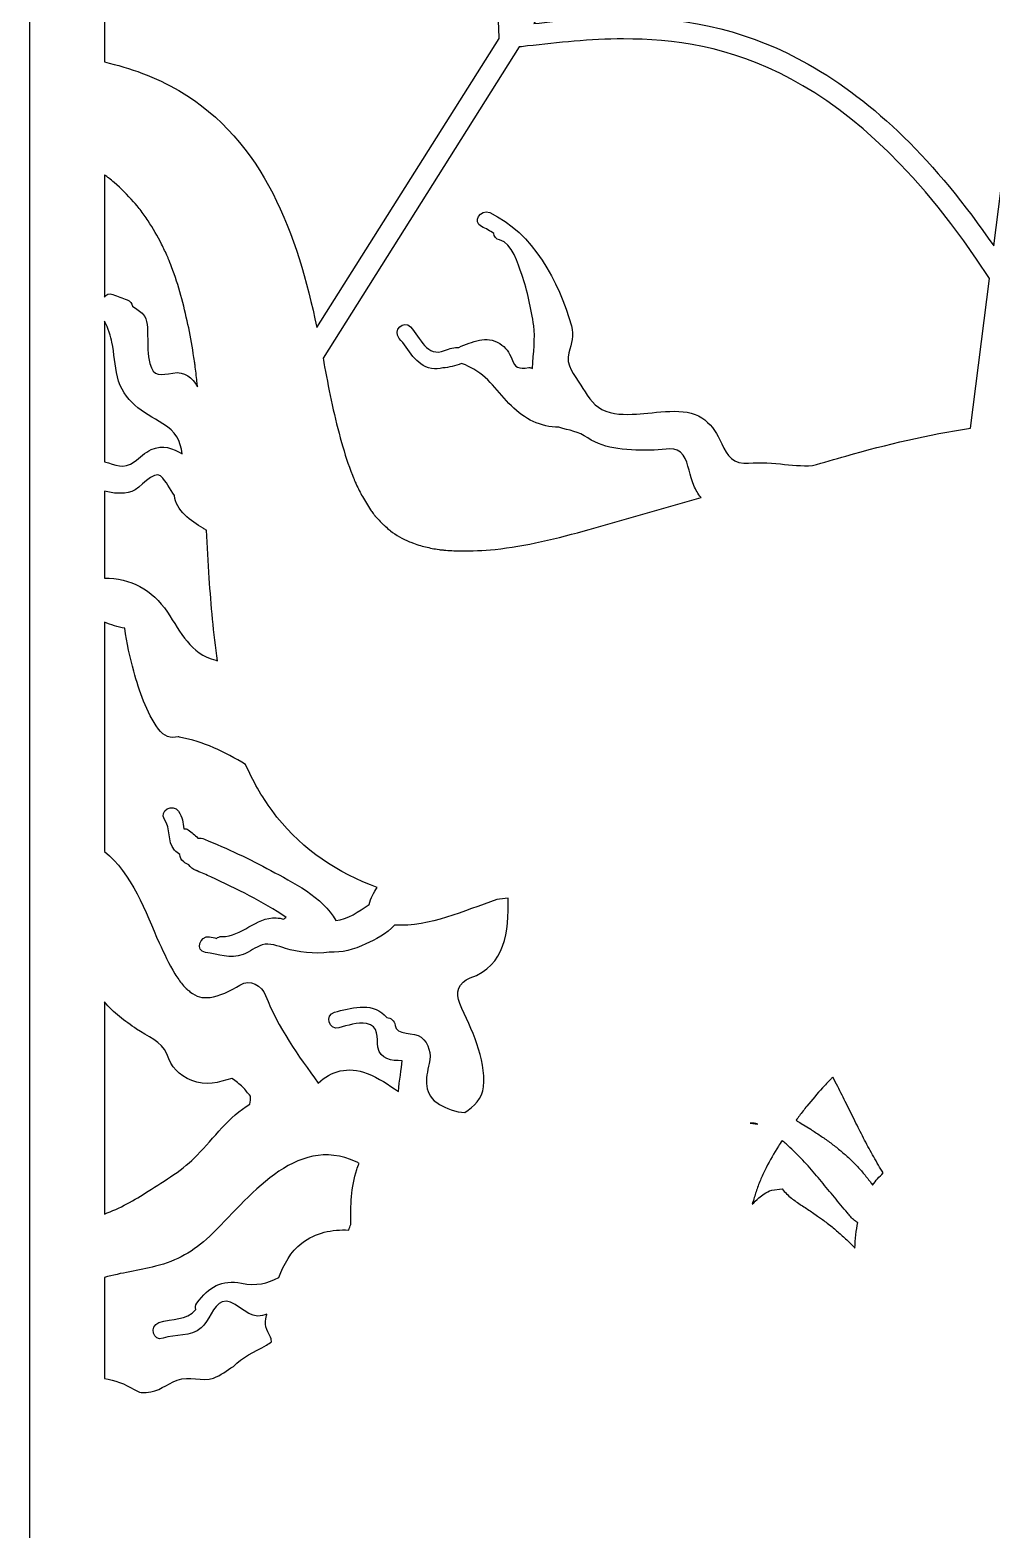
# Model space of a CAD drawing. Header units: centimetres. Extents: x -11 to 11, y -68 to 67.
# Drawn here: x -11.25 to -1.8, y -20.89 to -6.15 of the extents above; entities that cross this region are included whole.
import ezdxf

# ---------------------------------------------------------------- set-up
doc = ezdxf.new("R2010")
doc.units = ezdxf.units.CM
doc.header["$MEASUREMENT"] = 0
doc.layers.add('Layer 1', color=7, linetype='Continuous')

msp = doc.modelspace()

# ---------------------------------------------------------------- linework, layer by layer
at = {"layer": 'Layer 1', "color": 250}
for points, knots in [([(11.23119, 67.4996), (11.23119, 67.4996), (11.23119, 67.49999), (11.23119, 67.49999), (11.23119, 67.49999), (11.23119, 67.49999), (-11.25, 67.49999), (-11.25, 67.49999), (-11.25, 67.49999), (-11.25, 67.49999), (-11.25, 22.82991), (-11.25, 22.82991), (-11.25, 22.82991), (-11.25, 22.82991), (-11.25, 22.65116), (-11.25, 22.65116), (-11.25, 22.65116), (-11.25, 22.65116), (-11.25, 22.52506), (-11.25, 22.52506), (-11.25, 22.52506), (-11.25, 22.52506), (-11.25, 22.52284), (-11.25, 22.52284), (-11.25, 22.52284), (-11.25, 22.52284), (-11.25, 22.23765), (-11.25, 22.23765), (-11.25, 22.23765), (-11.25, 22.23765), (-11.25, 22.12359), (-11.25, 22.12359), (-11.25, 22.12359), (-11.25, 22.12359), (-11.25, -22.12435), (-11.25, -22.12435), (-11.25, -22.12435), (-11.25, -22.12435), (-11.25, -22.6495), (-11.25, -22.6495), (-11.25, -22.6495), (-11.25, -22.6495), (-11.25, -66.75004), (-11.25, -66.75004), (-11.25, -66.75004), (-11.25, -66.75004), (-11.25, -67.47622), (-11.25, -67.47622), (-11.25, -67.47622), (-11.25, -67.47622), (-11.25, -67.50001), (-11.25, -67.50001), (-11.25, -67.50001), (-11.25, -67.50001), (-5.83652, -67.5), (-5.83652, -67.5), (-5.83652, -67.5), (-5.83652, -67.5), (2.7491, -67.5), (2.7491, -67.5), (2.7491, -67.5), (2.7491, -67.5), (10.49996, -67.5), (10.49996, -67.5), (10.49996, -67.5), (10.49996, -67.5), (11.24998, -67.5), (11.24998, -67.5), (11.24998, -67.5), (11.24998, -67.5), (11.24998, -66.74999), (11.24998, -66.74999), (11.24998, -66.74999), (11.24998, -66.74999), (11.24998, -63.63576), (11.24998, -63.63576), (11.24998, -63.63576), (11.24998, -63.63576), (11.24998, -58.95271), (11.24998, -58.95271), (11.24998, -58.95271), (11.24998, -58.95271), (11.24998, -53.97423), (11.24998, -53.97423), (11.24998, -53.97423), (11.24998, -53.97423), (11.24998, -41.44171), (11.24998, -41.44171), (11.24998, -41.44171), (11.24998, -41.44171), (11.24998, -33.33805), (11.24998, -33.33805), (11.24998, -33.33805), (11.24998, -33.33805), (11.24998, -30.2047), (11.24998, -30.2047), (11.24998, -30.2047), (11.24998, -30.2047), (11.24998, -22.12427), (11.24998, -22.12427), (11.24998, -22.12427), (11.24998, -22.12427), (11.2499, -22.12428), (11.2499, -22.12428), (11.2499, -22.12428), (11.2499, -22.12428), (11.2499, -19.54332), (11.2499, -19.54332), (11.2499, -19.54332), (11.2499, -19.54332), (11.2499, -15.65183), (11.2499, -15.65183), (11.2499, -15.65183), (11.2499, -15.65183), (11.2499, -6.73389), (11.2499, -6.73389), (11.2499, -6.73389), (11.2499, -6.73389), (11.2499, -6.44555), (11.2499, -6.44555), (11.2499, -6.44555), (11.2499, -6.44555), (11.2499, 0.06511), (11.2499, 0.06511), (11.2499, 0.06511), (11.2499, 0.06511), (11.2499, 7.2826), (11.2499, 7.2826), (11.2499, 7.2826), (11.2499, 7.2826), (11.2499, 10.16764), (11.2499, 10.16764), (11.2499, 10.16764), (11.2499, 10.16764), (11.2499, 15.55805), (11.2499, 15.55805), (11.2499, 15.55805), (11.2499, 15.55805), (11.2499, 22.12395), (11.2499, 22.12395), (11.2499, 22.12395), (11.2499, 22.12395), (11.24998, 22.12395), (11.24998, 22.12395), (11.24998, 22.12395), (11.24998, 22.12395), (11.24998, 44.14271), (11.24998, 44.14271), (11.24998, 44.14271), (11.24998, 44.14271), (11.24998, 45.16697), (11.24998, 45.16697), (11.24998, 45.16697), (11.24998, 45.16697), (11.24998, 49.99241), (11.24998, 49.99241), (11.24998, 49.99241), (11.24998, 49.99241), (11.24998, 50.19312), (11.24998, 50.19312), (11.24998, 50.19312), (11.24998, 50.19312), (11.24998, 51.96308), (11.24998, 51.96308), (11.24998, 51.96308), (11.24998, 51.96308), (11.24998, 52.07288), (11.24998, 52.07288), (11.24998, 52.07288), (11.24998, 52.07288), (11.24998, 52.74908), (11.24998, 52.74908), (11.24998, 52.74908), (11.24998, 52.74908), (11.24998, 52.93143), (11.24998, 52.93143), (11.24998, 52.93143), (11.24998, 52.93143), (11.24998, 67.4996), (11.24998, 67.4996), (11.24998, 67.4996), (11.24998, 67.4996), (11.23119, 67.4996), (11.23119, 67.4996)], [0, 0, 0, 0, 0.0212766, 0.0212766, 0.0212766, 0.0212766, 0.04255319, 0.04255319, 0.04255319, 0.04255319, 0.06382979, 0.06382979, 0.06382979, 0.06382979, 0.08510638, 0.08510638, 0.08510638, 0.08510638, 0.10638298, 0.10638298, 0.10638298, 0.10638298, 0.12765957, 0.12765957, 0.12765957, 0.12765957, 0.14893617, 0.14893617, 0.14893617, 0.14893617, 0.17021277, 0.17021277, 0.17021277, 0.17021277, 0.19148936, 0.19148936, 0.19148936, 0.19148936, 0.21276596, 0.21276596, 0.21276596, 0.21276596, 0.23404255, 0.23404255, 0.23404255, 0.23404255, 0.25531915, 0.25531915, 0.25531915, 0.25531915, 0.27659574, 0.27659574, 0.27659574, 0.27659574, 0.29787234, 0.29787234, 0.29787234, 0.29787234, 0.31914894, 0.31914894, 0.31914894, 0.31914894, 0.34042553, 0.34042553, 0.34042553, 0.34042553, 0.36170213, 0.36170213, 0.36170213, 0.36170213, 0.38297872, 0.38297872, 0.38297872, 0.38297872, 0.40425532, 0.40425532, 0.40425532, 0.40425532, 0.42553191, 0.42553191, 0.42553191, 0.42553191, 0.44680851, 0.44680851, 0.44680851, 0.44680851, 0.46808511, 0.46808511, 0.46808511, 0.46808511, 0.4893617, 0.4893617, 0.4893617, 0.4893617, 0.5106383, 0.5106383, 0.5106383, 0.5106383, 0.53191489, 0.53191489, 0.53191489, 0.53191489, 0.55319149, 0.55319149, 0.55319149, 0.55319149, 0.57446809, 0.57446809, 0.57446809, 0.57446809, 0.59574468, 0.59574468, 0.59574468, 0.59574468, 0.61702128, 0.61702128, 0.61702128, 0.61702128, 0.63829787, 0.63829787, 0.63829787, 0.63829787, 0.65957447, 0.65957447, 0.65957447, 0.65957447, 0.68085106, 0.68085106, 0.68085106, 0.68085106, 0.70212766, 0.70212766, 0.70212766, 0.70212766, 0.72340426, 0.72340426, 0.72340426, 0.72340426, 0.74468085, 0.74468085, 0.74468085, 0.74468085, 0.76595745, 0.76595745, 0.76595745, 0.76595745, 0.78723404, 0.78723404, 0.78723404, 0.78723404, 0.80851064, 0.80851064, 0.80851064, 0.80851064, 0.82978723, 0.82978723, 0.82978723, 0.82978723, 0.85106383, 0.85106383, 0.85106383, 0.85106383, 0.87234043, 0.87234043, 0.87234043, 0.87234043, 0.89361702, 0.89361702, 0.89361702, 0.89361702, 0.91489362, 0.91489362, 0.91489362, 0.91489362, 0.93617021, 0.93617021, 0.93617021, 0.93617021, 0.95744681, 0.95744681, 0.95744681, 0.95744681, 1, 1, 1, 1]), ([(-9.78673, -6.74608), (-10.01634, -6.61146), (-10.26301, -6.52296), (-10.51875, -6.46477), (-10.51875, -6.46477), (-10.51875, -6.46477), (-10.51875, 1.03302), (-10.51875, 1.03302), (-10.51875, 1.03302), (-8.98298, -0.42706), (-6.72359, -2.75899), (-6.63938, -6.22318), (-6.63938, -6.22318), (-6.6393, -6.22667), (-6.63851, -6.23003), (-6.63806, -6.23345), (-6.63806, -6.23345), (-6.63806, -6.23345), (-8.42995, -9.07394), (-8.42995, -9.07394), (-8.42995, -9.07394), (-8.6233, -8.16523), (-8.94268, -7.24104), (-9.78673, -6.74608)], [0, 0, 0, 0, 0.14285714, 0.14285714, 0.14285714, 0.14285714, 0.28571429, 0.28571429, 0.28571429, 0.28571429, 0.42857143, 0.42857143, 0.42857143, 0.42857143, 0.57142857, 0.57142857, 0.57142857, 0.57142857, 0.71428571, 0.71428571, 0.71428571, 0.71428571, 1, 1, 1, 1]), ([(-3.5995, -6.48608), (-4.15605, -6.17265), (-4.73313, -6.02668), (-5.41563, -6.02668), (-5.41563, -6.02668), (-5.72641, -6.02668), (-6.02579, -6.05719), (-6.29574, -6.08748), (-6.29574, -6.08748), (-6.29574, -6.08748), (-5.35269, -4.59256), (-5.35269, -4.59256), (-5.35269, -4.59256), (-5.23858, -4.61309), (-5.11237, -4.61664), (-4.99974, -4.61664), (-4.99974, -4.61664), (-4.92941, -4.61664), (-4.85578, -4.61521), (-4.77778, -4.61373), (-4.77778, -4.61373), (-4.69205, -4.61206), (-4.60345, -4.61037), (-4.51052, -4.61037), (-4.51052, -4.61037), (-3.5872, -4.61037), (-2.51162, -4.81434), (-1.5261, -6.31728), (-1.5261, -6.31728), (-1.5261, -6.31728), (-1.77669, -8.27324), (-1.77669, -8.27324), (-1.77669, -8.27324), (-2.35043, -7.43884), (-2.94852, -6.85268), (-3.5995, -6.48608)], [0, 0, 0, 0, 0.1, 0.1, 0.1, 0.1, 0.2, 0.2, 0.2, 0.2, 0.3, 0.3, 0.3, 0.3, 0.4, 0.4, 0.4, 0.4, 0.5, 0.5, 0.5, 0.5, 0.6, 0.6, 0.6, 0.6, 0.7, 0.7, 0.7, 0.7, 0.8, 0.8, 0.8, 0.8, 1, 1, 1, 1]), ([(-5.92823, -9.05799), (-6.05208, -8.62312), (-6.30402, -8.14206), (-6.73098, -7.94584), (-6.73098, -7.94584), (-6.82327, -7.9034), (-6.90402, -8.04019), (-6.81107, -8.08295), (-6.81107, -8.08295), (-6.76823, -8.10264), (-6.72818, -8.12505), (-6.69034, -8.14957), (-6.69034, -8.14957), (-6.68902, -8.1791), (-6.67171, -8.20646), (-6.63335, -8.21442), (-6.63335, -8.21442), (-6.50929, -8.24024), (-6.45042, -8.45225), (-6.41589, -8.55293), (-6.41589, -8.55293), (-6.35988, -8.71634), (-6.32363, -8.8875), (-6.29873, -9.05813), (-6.29873, -9.05813), (-6.28193, -9.17304), (-6.30193, -9.32504), (-6.31151, -9.47652), (-6.31151, -9.47652), (-6.32212, -9.47054), (-6.33411, -9.46734), (-6.34744, -9.46914), (-6.34744, -9.46914), (-6.44885, -9.48277), (-6.48055, -9.4757), (-6.51479, -9.38373), (-6.51479, -9.38373), (-6.53879, -9.31925), (-6.57358, -9.26983), (-6.63211, -9.23271), (-6.63211, -9.23271), (-6.76419, -9.14894), (-6.89984, -9.21676), (-7.03573, -9.2697), (-7.03573, -9.2697), (-7.07902, -9.27047), (-7.1237, -9.2805), (-7.17435, -9.30105), (-7.17435, -9.30105), (-7.34686, -9.37098), (-7.41335, -9.17593), (-7.50841, -9.06901), (-7.50841, -9.06901), (-7.57659, -8.99239), (-7.68846, -9.10505), (-7.62065, -9.18125), (-7.62065, -9.18125), (-7.52482, -9.28899), (-7.46246, -9.44694), (-7.30416, -9.47695), (-7.30416, -9.47695), (-7.26397, -9.48454), (-7.22746, -9.48132), (-7.19134, -9.47248), (-7.19134, -9.47248), (-7.13017, -9.46748), (-7.07101, -9.45137), (-7.00981, -9.42919), (-7.00981, -9.42919), (-6.98256, -9.43435), (-6.95536, -9.44768), (-6.91922, -9.46634), (-6.91922, -9.46634), (-6.74576, -9.55585), (-6.65104, -9.71195), (-6.51737, -9.84549), (-6.51737, -9.84549), (-6.38955, -9.97313), (-6.22863, -10.0557), (-6.0508, -10.05575), (-6.0508, -10.05575), (-5.94729, -10.08634), (-5.86152, -10.09591), (-5.7664, -10.15978), (-5.7664, -10.15978), (-5.67737, -10.21958), (-5.57844, -10.25064), (-5.47261, -10.26458), (-5.47261, -10.26458), (-5.35355, -10.28024), (-5.2334, -10.28307), (-5.11341, -10.28019), (-5.11341, -10.28019), (-5.01504, -10.27781), (-4.89537, -10.23307), (-4.82943, -10.3298), (-4.82943, -10.3298), (-4.77223, -10.41362), (-4.76577, -10.53485), (-4.7251, -10.62756), (-4.7251, -10.62756), (-4.70555, -10.67206), (-4.68216, -10.71061), (-4.65356, -10.74477), (-4.65356, -10.74477), (-5.02035, -10.84962), (-5.3872, -10.95445), (-5.75396, -11.05925), (-5.75396, -11.05925), (-6.06011, -11.14675), (-6.38536, -11.22546), (-6.67841, -11.25523), (-6.67841, -11.25523), (-6.79374, -11.26695), (-6.90966, -11.2719), (-7.02557, -11.27047), (-7.02557, -11.27047), (-7.07751, -11.26989), (-7.12939, -11.26666), (-7.18117, -11.2624), (-7.18117, -11.2624), (-7.1867, -11.26192), (-7.21993, -11.25817), (-7.22898, -11.2574), (-7.22898, -11.2574), (-7.25187, -11.2538), (-7.27473, -11.24981), (-7.29745, -11.24544), (-7.29745, -11.24544), (-7.3414, -11.237), (-7.38476, -11.22565), (-7.42776, -11.21316), (-7.42776, -11.21316), (-7.44321, -11.20866), (-7.51732, -11.18112), (-7.52092, -11.18122), (-7.52092, -11.18122), (-7.58656, -11.15169), (-7.64871, -11.11494), (-7.70737, -11.07335), (-7.70737, -11.07335), (-7.69988, -11.07703), (-7.76399, -11.02472), (-7.77627, -11.01305), (-7.77627, -11.01305), (-7.80548, -10.9853), (-7.83247, -10.95537), (-7.85869, -10.92489), (-7.85869, -10.92489), (-7.86171, -10.92132), (-7.8693, -10.91171), (-7.87562, -10.9037), (-7.87562, -10.9037), (-7.8848, -10.89105), (-7.89385, -10.87843), (-7.90269, -10.86563), (-7.90269, -10.86563), (-7.93132, -10.82412), (-7.95704, -10.78059), (-7.98162, -10.73662), (-7.98162, -10.73662), (-8.00379, -10.69704), (-8.02377, -10.65627), (-8.04316, -10.61528), (-8.04316, -10.61528), (-8.04975, -10.60139), (-8.05583, -10.58726), (-8.06202, -10.57321), (-8.06202, -10.57321), (-8.06236, -10.57152), (-8.07856, -10.53291), (-8.08059, -10.52768), (-8.08059, -10.52768), (-8.12184, -10.42267), (-8.15568, -10.31488), (-8.18685, -10.2065), (-8.18685, -10.2065), (-8.2571, -9.96202), (-8.30726, -9.71181), (-8.35348, -9.4618), (-8.35348, -9.4618), (-8.3588, -9.43304), (-8.3642, -9.40415), (-8.36967, -9.37525), (-8.36967, -9.37525), (-8.36967, -9.37525), (-6.44028, -6.31669), (-6.44028, -6.31669), (-6.44028, -6.31669), (-6.41321, -6.31365), (-6.38654, -6.31068), (-6.35905, -6.30759), (-6.35905, -6.30759), (-6.05875, -6.27354), (-5.74821, -6.23832), (-5.4156, -6.23832), (-5.4156, -6.23832), (-4.45432, -6.23832), (-3.17797, -6.50708), (-1.81764, -8.59261), (-1.81764, -8.59261), (-1.81764, -8.59261), (-2.00621, -10.06462), (-2.00621, -10.06462), (-2.00621, -10.06462), (-2.4193, -10.12751), (-2.8275, -10.223), (-3.22896, -10.33767), (-3.22896, -10.33767), (-3.33905, -10.36913), (-3.44915, -10.40061), (-3.55927, -10.43207), (-3.55927, -10.43207), (-3.66357, -10.43734), (-3.76517, -10.42845), (-3.87182, -10.41527), (-3.87182, -10.41527), (-3.99419, -10.40014), (-4.11008, -10.40752), (-4.23279, -10.4068), (-4.23279, -10.4068), (-4.37395, -10.40598), (-4.41292, -10.28784), (-4.46843, -10.17849), (-4.46843, -10.17849), (-4.51291, -10.09099), (-4.56212, -10.01723), (-4.64475, -9.9619), (-4.64475, -9.9619), (-4.81051, -9.85099), (-5.10462, -9.91756), (-5.28859, -9.92536), (-5.28859, -9.92536), (-5.40503, -9.93031), (-5.52272, -9.93594), (-5.62869, -9.8802), (-5.62869, -9.8802), (-5.72296, -9.83064), (-5.78178, -9.72706), (-5.83615, -9.64012), (-5.83615, -9.64012), (-5.8978, -9.54146), (-5.98741, -9.44277), (-5.95365, -9.3231), (-5.95365, -9.3231), (-5.92622, -9.22573), (-5.89971, -9.15816), (-5.92823, -9.05799)], [0, 0, 0, 0, 0.01587302, 0.01587302, 0.01587302, 0.01587302, 0.03174603, 0.03174603, 0.03174603, 0.03174603, 0.04761905, 0.04761905, 0.04761905, 0.04761905, 0.06349206, 0.06349206, 0.06349206, 0.06349206, 0.07936508, 0.07936508, 0.07936508, 0.07936508, 0.0952381, 0.0952381, 0.0952381, 0.0952381, 0.11111111, 0.11111111, 0.11111111, 0.11111111, 0.12698413, 0.12698413, 0.12698413, 0.12698413, 0.14285714, 0.14285714, 0.14285714, 0.14285714, 0.15873016, 0.15873016, 0.15873016, 0.15873016, 0.17460317, 0.17460317, 0.17460317, 0.17460317, 0.19047619, 0.19047619, 0.19047619, 0.19047619, 0.20634921, 0.20634921, 0.20634921, 0.20634921, 0.22222222, 0.22222222, 0.22222222, 0.22222222, 0.23809524, 0.23809524, 0.23809524, 0.23809524, 0.25396825, 0.25396825, 0.25396825, 0.25396825, 0.26984127, 0.26984127, 0.26984127, 0.26984127, 0.28571429, 0.28571429, 0.28571429, 0.28571429, 0.3015873, 0.3015873, 0.3015873, 0.3015873, 0.31746032, 0.31746032, 0.31746032, 0.31746032, 0.33333333, 0.33333333, 0.33333333, 0.33333333, 0.34920635, 0.34920635, 0.34920635, 0.34920635, 0.36507937, 0.36507937, 0.36507937, 0.36507937, 0.38095238, 0.38095238, 0.38095238, 0.38095238, 0.3968254, 0.3968254, 0.3968254, 0.3968254, 0.41269841, 0.41269841, 0.41269841, 0.41269841, 0.42857143, 0.42857143, 0.42857143, 0.42857143, 0.44444444, 0.44444444, 0.44444444, 0.44444444, 0.46031746, 0.46031746, 0.46031746, 0.46031746, 0.47619048, 0.47619048, 0.47619048, 0.47619048, 0.49206349, 0.49206349, 0.49206349, 0.49206349, 0.50793651, 0.50793651, 0.50793651, 0.50793651, 0.52380952, 0.52380952, 0.52380952, 0.52380952, 0.53968254, 0.53968254, 0.53968254, 0.53968254, 0.55555556, 0.55555556, 0.55555556, 0.55555556, 0.57142857, 0.57142857, 0.57142857, 0.57142857, 0.58730159, 0.58730159, 0.58730159, 0.58730159, 0.6031746, 0.6031746, 0.6031746, 0.6031746, 0.61904762, 0.61904762, 0.61904762, 0.61904762, 0.63492063, 0.63492063, 0.63492063, 0.63492063, 0.65079365, 0.65079365, 0.65079365, 0.65079365, 0.66666667, 0.66666667, 0.66666667, 0.66666667, 0.68253968, 0.68253968, 0.68253968, 0.68253968, 0.6984127, 0.6984127, 0.6984127, 0.6984127, 0.71428571, 0.71428571, 0.71428571, 0.71428571, 0.73015873, 0.73015873, 0.73015873, 0.73015873, 0.74603175, 0.74603175, 0.74603175, 0.74603175, 0.76190476, 0.76190476, 0.76190476, 0.76190476, 0.77777778, 0.77777778, 0.77777778, 0.77777778, 0.79365079, 0.79365079, 0.79365079, 0.79365079, 0.80952381, 0.80952381, 0.80952381, 0.80952381, 0.82539683, 0.82539683, 0.82539683, 0.82539683, 0.84126984, 0.84126984, 0.84126984, 0.84126984, 0.85714286, 0.85714286, 0.85714286, 0.85714286, 0.87301587, 0.87301587, 0.87301587, 0.87301587, 0.88888889, 0.88888889, 0.88888889, 0.88888889, 0.9047619, 0.9047619, 0.9047619, 0.9047619, 0.92063492, 0.92063492, 0.92063492, 0.92063492, 0.93650794, 0.93650794, 0.93650794, 0.93650794, 0.95238095, 0.95238095, 0.95238095, 0.95238095, 0.96825397, 0.96825397, 0.96825397, 0.96825397, 1, 1, 1, 1]), ([(-10.51872, -7.57473), (-10.51547, -7.57701), (-10.51218, -7.57915), (-10.50896, -7.58145), (-10.50896, -7.58145), (-10.50504, -7.5842), (-10.48676, -7.59785), (-10.47716, -7.60492), (-10.47716, -7.60492), (-10.45848, -7.61984), (-10.43993, -7.63503), (-10.42168, -7.65053), (-10.42168, -7.65053), (-10.35387, -7.70826), (-10.29103, -7.77168), (-10.23158, -7.83796), (-10.23158, -7.83796), (-10.22086, -7.84992), (-10.16948, -7.91305), (-10.1666, -7.91532), (-10.1666, -7.91532), (-10.1394, -7.95154), (-10.11345, -7.98872), (-10.08847, -8.02655), (-10.08847, -8.02655), (-10.0396, -8.10042), (-9.99626, -8.17784), (-9.95594, -8.25663), (-9.95594, -8.25663), (-9.93554, -8.29653), (-9.9167, -8.3372), (-9.89831, -8.37807), (-9.89831, -8.37807), (-9.89614, -8.38294), (-9.89445, -8.38659), (-9.89307, -8.38969), (-9.89307, -8.38969), (-9.89238, -8.39144), (-9.8918, -8.39279), (-9.89095, -8.39485), (-9.89095, -8.39485), (-9.87936, -8.42292), (-9.86857, -8.45129), (-9.85785, -8.47965), (-9.85785, -8.47965), (-9.78879, -8.66269), (-9.73836, -8.85245), (-9.69749, -9.04358), (-9.69749, -9.04358), (-9.67709, -9.13902), (-9.66013, -9.23519), (-9.64476, -9.33163), (-9.64476, -9.33163), (-9.64087, -9.35608), (-9.63725, -9.38058), (-9.63359, -9.40505), (-9.63359, -9.40505), (-9.63301, -9.40907), (-9.62978, -9.43193), (-9.6279, -9.44527), (-9.6279, -9.44527), (-9.62091, -9.49832), (-9.61454, -9.55147), (-9.60861, -9.60463), (-9.60861, -9.60463), (-9.60665, -9.62236), (-9.60501, -9.64019), (-9.60313, -9.65797), (-9.60313, -9.65797), (-9.65367, -9.5682), (-9.72664, -9.50216), (-9.84559, -9.52203), (-9.84559, -9.52203), (-9.96198, -9.54148), (-10.03606, -9.56365), (-10.0726, -9.42866), (-10.0726, -9.42866), (-10.09612, -9.34169), (-10.0903, -9.24512), (-10.09374, -9.15582), (-10.09374, -9.15582), (-10.09602, -9.09684), (-10.0916, -8.99117), (-10.13681, -8.94595), (-10.13681, -8.94595), (-10.16602, -8.91671), (-10.20319, -8.88941), (-10.24272, -8.86359), (-10.24272, -8.86359), (-10.24748, -8.8375), (-10.26391, -8.81337), (-10.29529, -8.8021), (-10.29529, -8.8021), (-10.3426, -8.78514), (-10.38908, -8.76614), (-10.43639, -8.74918), (-10.43639, -8.74918), (-10.47303, -8.73606), (-10.50217, -8.75119), (-10.51868, -8.77656), (-10.51868, -8.77656), (-10.51868, -8.77656), (-10.5187, -7.57473), (-10.5187, -7.57473), (-10.5187, -7.57473), (-10.5187, -7.57473), (-10.51872, -7.57473), (-10.51872, -7.57473)], [0, 0, 0, 0, 0.03571429, 0.03571429, 0.03571429, 0.03571429, 0.07142857, 0.07142857, 0.07142857, 0.07142857, 0.10714286, 0.10714286, 0.10714286, 0.10714286, 0.14285714, 0.14285714, 0.14285714, 0.14285714, 0.17857143, 0.17857143, 0.17857143, 0.17857143, 0.21428571, 0.21428571, 0.21428571, 0.21428571, 0.25, 0.25, 0.25, 0.25, 0.28571429, 0.28571429, 0.28571429, 0.28571429, 0.32142857, 0.32142857, 0.32142857, 0.32142857, 0.35714286, 0.35714286, 0.35714286, 0.35714286, 0.39285714, 0.39285714, 0.39285714, 0.39285714, 0.42857143, 0.42857143, 0.42857143, 0.42857143, 0.46428571, 0.46428571, 0.46428571, 0.46428571, 0.5, 0.5, 0.5, 0.5, 0.53571429, 0.53571429, 0.53571429, 0.53571429, 0.57142857, 0.57142857, 0.57142857, 0.57142857, 0.60714286, 0.60714286, 0.60714286, 0.60714286, 0.64285714, 0.64285714, 0.64285714, 0.64285714, 0.67857143, 0.67857143, 0.67857143, 0.67857143, 0.71428571, 0.71428571, 0.71428571, 0.71428571, 0.75, 0.75, 0.75, 0.75, 0.78571429, 0.78571429, 0.78571429, 0.78571429, 0.82142857, 0.82142857, 0.82142857, 0.82142857, 0.85714286, 0.85714286, 0.85714286, 0.85714286, 0.89285714, 0.89285714, 0.89285714, 0.89285714, 0.92857143, 0.92857143, 0.92857143, 0.92857143, 1, 1, 1, 1]), ([(-10.44477, -9.21925), (-10.42149, -9.33188), (-10.41744, -9.44719), (-10.39079, -9.55937), (-10.39079, -9.55937), (-10.33343, -9.80136), (-10.14166, -9.90391), (-9.94367, -10.02054), (-9.94367, -10.02054), (-9.8173, -10.09497), (-9.77016, -10.19014), (-9.75341, -10.31473), (-9.75341, -10.31473), (-9.84792, -10.26425), (-9.94116, -10.22062), (-10.05792, -10.27536), (-10.05792, -10.27536), (-10.12068, -10.3047), (-10.16992, -10.35204), (-10.22471, -10.3936), (-10.22471, -10.3936), (-10.33131, -10.47454), (-10.41151, -10.42265), (-10.51879, -10.39521), (-10.51879, -10.39521), (-10.51879, -10.39521), (-10.51879, -9.01319), (-10.51879, -9.01319), (-10.51879, -9.01319), (-10.51879, -9.01319), (-10.51877, -9.01319), (-10.51877, -9.01319), (-10.51877, -9.01319), (-10.47906, -9.07796), (-10.45498, -9.16985), (-10.44477, -9.21925)], [0, 0, 0, 0, 0.1, 0.1, 0.1, 0.1, 0.2, 0.2, 0.2, 0.2, 0.3, 0.3, 0.3, 0.3, 0.4, 0.4, 0.4, 0.4, 0.5, 0.5, 0.5, 0.5, 0.6, 0.6, 0.6, 0.6, 0.7, 0.7, 0.7, 0.7, 0.8, 0.8, 0.8, 0.8, 1, 1, 1, 1]), ([(-10.51875, -10.68367), (-10.42903, -10.70325), (-10.3505, -10.71809), (-10.24946, -10.68513), (-10.24946, -10.68513), (-10.17175, -10.65976), (-10.03248, -10.47526), (-9.96601, -10.53419), (-9.96601, -10.53419), (-9.90751, -10.58613), (-9.87618, -10.66214), (-9.83097, -10.72731), (-9.83097, -10.72731), (-9.81499, -10.87209), (-9.66825, -10.97882), (-9.54892, -11.04851), (-9.54892, -11.04851), (-9.53887, -11.05438), (-9.52728, -11.06087), (-9.5146, -11.06756), (-9.5146, -11.06756), (-9.5069, -11.2248), (-9.49867, -11.38204), (-9.48796, -11.53915), (-9.48796, -11.53915), (-9.46992, -11.80376), (-9.44748, -12.07869), (-9.40692, -12.35179), (-9.40692, -12.35179), (-9.4124, -12.34973), (-9.4179, -12.34764), (-9.42388, -12.34602), (-9.42388, -12.34602), (-9.67627, -12.2776), (-9.76607, -12.07408), (-9.89981, -11.87252), (-9.89981, -11.87252), (-10.04986, -11.64649), (-10.26237, -11.53674), (-10.51875, -11.5383), (-10.51875, -11.5383), (-10.51875, -11.5383), (-10.51875, -10.68367), (-10.51875, -10.68367)], [0, 0, 0, 0, 0.08333333, 0.08333333, 0.08333333, 0.08333333, 0.16666667, 0.16666667, 0.16666667, 0.16666667, 0.25, 0.25, 0.25, 0.25, 0.33333333, 0.33333333, 0.33333333, 0.33333333, 0.41666667, 0.41666667, 0.41666667, 0.41666667, 0.5, 0.5, 0.5, 0.5, 0.58333333, 0.58333333, 0.58333333, 0.58333333, 0.66666667, 0.66666667, 0.66666667, 0.66666667, 0.75, 0.75, 0.75, 0.75, 0.83333333, 0.83333333, 0.83333333, 0.83333333, 1, 1, 1, 1]), ([(-7.02519, -15.72072), (-6.912, -15.97485), (-6.76659, -16.25145), (-6.79212, -16.53773), (-6.79212, -16.53773), (-6.8022, -16.65071), (-6.88467, -16.73175), (-6.97519, -16.78924), (-6.97519, -16.78924), (-7.05872, -16.79324), (-7.16685, -16.7427), (-7.22345, -16.71143), (-7.22345, -16.71143), (-7.38728, -16.62068), (-7.36159, -16.45812), (-7.32526, -16.30723), (-7.32526, -16.30723), (-7.30277, -16.21407), (-7.32941, -16.11271), (-7.40419, -16.05077), (-7.40419, -16.05077), (-7.46639, -15.99923), (-7.6552, -16.03151), (-7.66184, -15.93443), (-7.66184, -15.93443), (-7.66523, -15.88519), (-7.70428, -15.8599), (-7.74288, -15.85831), (-7.74288, -15.85831), (-7.75042, -15.84942), (-7.75846, -15.84058), (-7.76746, -15.83175), (-7.76746, -15.83175), (-7.89975, -15.7016), (-8.10203, -15.76473), (-8.25628, -15.80497), (-8.25628, -15.80497), (-8.35523, -15.83082), (-8.31322, -15.98393), (-8.21405, -15.95801), (-8.21405, -15.95801), (-8.12568, -15.93496), (-8.03427, -15.90097), (-7.94171, -15.91597), (-7.94171, -15.91597), (-7.81701, -15.93621), (-7.84336, -16.05874), (-7.82942, -16.14875), (-7.82942, -16.14875), (-7.8105, -16.27043), (-7.69496, -16.28279), (-7.59201, -16.28104), (-7.59201, -16.28104), (-7.59902, -16.36452), (-7.6195, -16.47636), (-7.62903, -16.58476), (-7.62903, -16.58476), (-7.72552, -16.5161), (-7.82405, -16.45091), (-7.93552, -16.4073), (-7.93552, -16.4073), (-8.12496, -16.33316), (-8.29215, -16.3823), (-8.4159, -16.50152), (-8.4159, -16.50152), (-8.61466, -16.23061), (-8.81158, -15.95605), (-8.93337, -15.64117), (-8.93337, -15.64117), (-8.97237, -15.54044), (-9.08347, -15.47631), (-9.18599, -15.53841), (-9.18599, -15.53841), (-9.27537, -15.59254), (-9.39377, -15.65107), (-9.47997, -15.65943), (-9.47997, -15.65943), (-9.56691, -15.66784), (-9.60678, -15.65406), (-9.67817, -15.60442), (-9.67817, -15.60442), (-9.66827, -15.61061), (-9.70211, -15.58328), (-9.70249, -15.58291), (-9.70249, -15.58291), (-9.72006, -15.56688), (-9.73604, -15.54912), (-9.75178, -15.53132), (-9.75178, -15.53132), (-9.77845, -15.50121), (-9.79731, -15.47134), (-9.8252, -15.42652), (-9.8252, -15.42652), (-9.88526, -15.33005), (-9.93312, -15.22615), (-9.97964, -15.12275), (-9.97964, -15.12275), (-10.11389, -14.82446), (-10.24801, -14.43544), (-10.51873, -14.22534), (-10.51873, -14.22534), (-10.51873, -14.22534), (-10.51873, -11.97138), (-10.51873, -11.97138), (-10.51873, -11.97138), (-10.45412, -11.99757), (-10.38755, -12.01771), (-10.31868, -12.03086), (-10.31868, -12.03086), (-10.30185, -12.17413), (-10.26743, -12.3164), (-10.22914, -12.45401), (-10.22914, -12.45401), (-10.17522, -12.64771), (-10.1064, -12.85694), (-9.98842, -13.02204), (-9.98842, -13.02204), (-9.93624, -13.09504), (-9.86105, -13.11713), (-9.79493, -13.09702), (-9.79493, -13.09702), (-9.78996, -13.09863), (-9.78496, -13.10012), (-9.7798, -13.10104), (-9.7798, -13.10104), (-9.54644, -13.14348), (-9.33215, -13.24611), (-9.13064, -13.37007), (-9.13064, -13.37007), (-9.05978, -13.52961), (-8.97406, -13.68191), (-8.86984, -13.82372), (-8.86984, -13.82372), (-8.62068, -14.16255), (-8.29419, -14.39914), (-7.9044, -14.55299), (-7.9044, -14.55299), (-7.88173, -14.56193), (-7.85881, -14.57003), (-7.83598, -14.57815), (-7.83598, -14.57815), (-7.87239, -14.62776), (-7.90027, -14.68369), (-7.91731, -14.74547), (-7.91731, -14.74547), (-8.01534, -14.81437), (-8.12842, -14.8926), (-8.24516, -14.90194), (-8.24516, -14.90194), (-8.36499, -14.67559), (-8.68162, -14.52105), (-8.8818, -14.4122), (-8.8818, -14.4122), (-9.09249, -14.29761), (-9.3113, -14.19611), (-9.5332, -14.1051), (-9.5332, -14.1051), (-9.55749, -14.09513), (-9.58, -14.09155), (-9.60038, -14.09296), (-9.60038, -14.09296), (-9.62896, -14.06417), (-9.65994, -14.03782), (-9.69425, -14.01337), (-9.69425, -14.01337), (-9.70798, -14.00358), (-9.7229, -14.00011), (-9.73746, -14.00115), (-9.73746, -14.00115), (-9.74545, -13.94297), (-9.75, -13.88733), (-9.78924, -13.83015), (-9.78924, -13.83015), (-9.84681, -13.74633), (-9.98445, -13.82563), (-9.92635, -13.91024), (-9.92635, -13.91024), (-9.86341, -14.00192), (-9.90336, -14.12225), (-9.83046, -14.21052), (-9.83046, -14.21052), (-9.81421, -14.23021), (-9.79628, -14.24386), (-9.77715, -14.25399), (-9.77715, -14.25399), (-9.7739, -14.2832), (-9.76929, -14.30685), (-9.7391, -14.3268), (-9.7391, -14.3268), (-9.72203, -14.3381), (-9.70529, -14.34836), (-9.68841, -14.35765), (-9.68841, -14.35765), (-9.6715, -14.3799), (-9.64822, -14.39871), (-9.61761, -14.41123), (-9.61761, -14.41123), (-9.61446, -14.41253), (-9.61203, -14.41353), (-9.60991, -14.41438), (-9.60991, -14.41438), (-9.60925, -14.4147), (-9.60787, -14.41525), (-9.60541, -14.41629), (-9.60541, -14.41629), (-9.56099, -14.43526), (-9.51683, -14.45479), (-9.4728, -14.47458), (-9.4728, -14.47458), (-9.34392, -14.53252), (-9.21676, -14.59433), (-9.09161, -14.65989), (-9.09161, -14.65989), (-8.96794, -14.72461), (-8.8469, -14.79493), (-8.73162, -14.8737), (-8.73162, -14.8737), (-8.74115, -14.87804), (-8.74911, -14.88418), (-8.75549, -14.89161), (-8.75549, -14.89161), (-8.77734, -14.88396), (-8.80142, -14.87849), (-8.8305, -14.87698), (-8.8305, -14.87698), (-9.02963, -14.86666), (-9.16697, -15.06507), (-9.36387, -15.06081), (-9.36387, -15.06081), (-9.38631, -15.06031), (-9.4035, -15.06787), (-9.41613, -15.07944), (-9.41613, -15.07944), (-9.43947, -15.0729), (-9.46238, -15.06677), (-9.48394, -15.06364), (-9.48394, -15.06364), (-9.58403, -15.04898), (-9.62711, -15.20199), (-9.52611, -15.21668), (-9.52611, -15.21668), (-9.39429, -15.23597), (-9.28605, -15.2851), (-9.15434, -15.237), (-9.15434, -15.237), (-9.0883, -15.21284), (-9.03464, -15.16572), (-8.96773, -15.14323), (-8.96773, -15.14323), (-8.89452, -15.1186), (-8.8093, -15.15776), (-8.73934, -15.17747), (-8.73934, -15.17747), (-8.61546, -15.2124), (-8.45301, -15.2378), (-8.30799, -15.21507), (-8.30799, -15.21507), (-8.18223, -15.22081), (-8.06844, -15.18948), (-7.94755, -15.13313), (-7.94755, -15.13313), (-7.8627, -15.09357), (-7.73731, -15.03285), (-7.66733, -14.94956), (-7.66733, -14.94956), (-7.3089, -14.96451), (-6.99317, -14.81089), (-6.66247, -14.69736), (-6.66247, -14.69736), (-6.62474, -14.69315), (-6.58704, -14.68813), (-6.54947, -14.6826), (-6.54947, -14.6826), (-6.54656, -15.01735), (-6.57257, -15.34464), (-6.92237, -15.46812), (-6.92237, -15.46812), (-7.03506, -15.50784), (-7.07231, -15.61494), (-7.02519, -15.72072)], [0, 0, 0, 0, 0.01408451, 0.01408451, 0.01408451, 0.01408451, 0.02816901, 0.02816901, 0.02816901, 0.02816901, 0.04225352, 0.04225352, 0.04225352, 0.04225352, 0.05633803, 0.05633803, 0.05633803, 0.05633803, 0.07042254, 0.07042254, 0.07042254, 0.07042254, 0.08450704, 0.08450704, 0.08450704, 0.08450704, 0.09859155, 0.09859155, 0.09859155, 0.09859155, 0.11267606, 0.11267606, 0.11267606, 0.11267606, 0.12676056, 0.12676056, 0.12676056, 0.12676056, 0.14084507, 0.14084507, 0.14084507, 0.14084507, 0.15492958, 0.15492958, 0.15492958, 0.15492958, 0.16901408, 0.16901408, 0.16901408, 0.16901408, 0.18309859, 0.18309859, 0.18309859, 0.18309859, 0.1971831, 0.1971831, 0.1971831, 0.1971831, 0.21126761, 0.21126761, 0.21126761, 0.21126761, 0.22535211, 0.22535211, 0.22535211, 0.22535211, 0.23943662, 0.23943662, 0.23943662, 0.23943662, 0.25352113, 0.25352113, 0.25352113, 0.25352113, 0.26760563, 0.26760563, 0.26760563, 0.26760563, 0.28169014, 0.28169014, 0.28169014, 0.28169014, 0.29577465, 0.29577465, 0.29577465, 0.29577465, 0.30985915, 0.30985915, 0.30985915, 0.30985915, 0.32394366, 0.32394366, 0.32394366, 0.32394366, 0.33802817, 0.33802817, 0.33802817, 0.33802817, 0.35211268, 0.35211268, 0.35211268, 0.35211268, 0.36619718, 0.36619718, 0.36619718, 0.36619718, 0.38028169, 0.38028169, 0.38028169, 0.38028169, 0.3943662, 0.3943662, 0.3943662, 0.3943662, 0.4084507, 0.4084507, 0.4084507, 0.4084507, 0.42253521, 0.42253521, 0.42253521, 0.42253521, 0.43661972, 0.43661972, 0.43661972, 0.43661972, 0.45070423, 0.45070423, 0.45070423, 0.45070423, 0.46478873, 0.46478873, 0.46478873, 0.46478873, 0.47887324, 0.47887324, 0.47887324, 0.47887324, 0.49295775, 0.49295775, 0.49295775, 0.49295775, 0.50704225, 0.50704225, 0.50704225, 0.50704225, 0.52112676, 0.52112676, 0.52112676, 0.52112676, 0.53521127, 0.53521127, 0.53521127, 0.53521127, 0.54929577, 0.54929577, 0.54929577, 0.54929577, 0.56338028, 0.56338028, 0.56338028, 0.56338028, 0.57746479, 0.57746479, 0.57746479, 0.57746479, 0.5915493, 0.5915493, 0.5915493, 0.5915493, 0.6056338, 0.6056338, 0.6056338, 0.6056338, 0.61971831, 0.61971831, 0.61971831, 0.61971831, 0.63380282, 0.63380282, 0.63380282, 0.63380282, 0.64788732, 0.64788732, 0.64788732, 0.64788732, 0.66197183, 0.66197183, 0.66197183, 0.66197183, 0.67605634, 0.67605634, 0.67605634, 0.67605634, 0.69014085, 0.69014085, 0.69014085, 0.69014085, 0.70422535, 0.70422535, 0.70422535, 0.70422535, 0.71830986, 0.71830986, 0.71830986, 0.71830986, 0.73239437, 0.73239437, 0.73239437, 0.73239437, 0.74647887, 0.74647887, 0.74647887, 0.74647887, 0.76056338, 0.76056338, 0.76056338, 0.76056338, 0.77464789, 0.77464789, 0.77464789, 0.77464789, 0.78873239, 0.78873239, 0.78873239, 0.78873239, 0.8028169, 0.8028169, 0.8028169, 0.8028169, 0.81690141, 0.81690141, 0.81690141, 0.81690141, 0.83098592, 0.83098592, 0.83098592, 0.83098592, 0.84507042, 0.84507042, 0.84507042, 0.84507042, 0.85915493, 0.85915493, 0.85915493, 0.85915493, 0.87323944, 0.87323944, 0.87323944, 0.87323944, 0.88732394, 0.88732394, 0.88732394, 0.88732394, 0.90140845, 0.90140845, 0.90140845, 0.90140845, 0.91549296, 0.91549296, 0.91549296, 0.91549296, 0.92957746, 0.92957746, 0.92957746, 0.92957746, 0.94366197, 0.94366197, 0.94366197, 0.94366197, 0.95774648, 0.95774648, 0.95774648, 0.95774648, 0.97183099, 0.97183099, 0.97183099, 0.97183099, 1, 1, 1, 1]), ([(-10.51877, -15.70382), (-10.51877, -15.70382), (-10.51877, -15.70382), (-10.51877, -15.70382), (-10.51877, -15.70382), (-10.42778, -15.80886), (-10.31808, -15.89255), (-10.20228, -15.97007), (-10.20228, -15.97007), (-10.10184, -16.03735), (-9.94854, -16.09445), (-9.90513, -16.21515), (-9.90513, -16.21515), (-9.85663, -16.34982), (-9.79324, -16.42129), (-9.65946, -16.47637), (-9.65946, -16.47637), (-9.52238, -16.53286), (-9.39673, -16.49399), (-9.26444, -16.45584), (-9.26444, -16.45584), (-9.22761, -16.4824), (-9.19168, -16.51008), (-9.15787, -16.54), (-9.15787, -16.54), (-9.13329, -16.57029), (-9.10802, -16.60001), (-9.08207, -16.62922), (-9.08207, -16.62922), (-9.08146, -16.65518), (-9.08384, -16.68216), (-9.08866, -16.70923), (-9.08866, -16.70923), (-9.29056, -16.82665), (-9.44527, -17.04231), (-9.60579, -17.20987), (-9.60579, -17.20987), (-9.73999, -17.35002), (-9.92496, -17.46035), (-10.08762, -17.56454), (-10.08762, -17.56454), (-10.22335, -17.65146), (-10.36691, -17.73268), (-10.51881, -17.7892), (-10.51881, -17.7892), (-10.51881, -17.7892), (-10.5188, -15.70382), (-10.5188, -15.70382), (-10.5188, -15.70382), (-10.5188, -15.70382), (-10.51877, -15.70382), (-10.51877, -15.70382)], [0, 0, 0, 0, 0.07142857, 0.07142857, 0.07142857, 0.07142857, 0.14285714, 0.14285714, 0.14285714, 0.14285714, 0.21428571, 0.21428571, 0.21428571, 0.21428571, 0.28571429, 0.28571429, 0.28571429, 0.28571429, 0.35714286, 0.35714286, 0.35714286, 0.35714286, 0.42857143, 0.42857143, 0.42857143, 0.42857143, 0.5, 0.5, 0.5, 0.5, 0.57142857, 0.57142857, 0.57142857, 0.57142857, 0.64285714, 0.64285714, 0.64285714, 0.64285714, 0.71428571, 0.71428571, 0.71428571, 0.71428571, 0.78571429, 0.78571429, 0.78571429, 0.78571429, 0.85714286, 0.85714286, 0.85714286, 0.85714286, 1, 1, 1, 1]), ([(-3.13473, -17.30201), (-3.16164, -17.27571), (-3.18794, -17.24888), (-3.21575, -17.22361), (-3.21575, -17.22361), (-3.24388, -17.19861), (-3.27229, -17.174), (-3.30118, -17.15014), (-3.30118, -17.15014), (-3.33095, -17.12712), (-3.36008, -17.10347), (-3.3905, -17.08151), (-3.3905, -17.08151), (-3.42117, -17.05997), (-3.45127, -17.03775), (-3.48234, -17.017), (-3.48234, -17.017), (-3.51367, -16.9966), (-3.54409, -16.97525), (-3.57563, -16.95572), (-3.57563, -16.95572), (-3.57563, -16.95572), (-3.67014, -16.89727), (-3.67014, -16.89727), (-3.67014, -16.89727), (-3.68694, -16.88764), (-3.7034, -16.87753), (-3.71986, -16.86745), (-3.71986, -16.86745), (-3.70891, -16.85261), (-3.69814, -16.83758), (-3.68718, -16.82279), (-3.68718, -16.82279), (-3.66313, -16.79051), (-3.63794, -16.75924), (-3.61318, -16.72786), (-3.61318, -16.72786), (-3.56312, -16.6655), (-3.5101, -16.60628), (-3.45895, -16.54866), (-3.45895, -16.54866), (-3.43315, -16.52019), (-3.4073, -16.49217), (-3.38235, -16.46653), (-3.38235, -16.46653), (-3.37396, -16.45825), (-3.36581, -16.45026), (-3.3578, -16.44264), (-3.3578, -16.44264), (-3.34166, -16.47299), (-3.32629, -16.50384), (-3.31041, -16.53437), (-3.31041, -16.53437), (-3.28117, -16.59028), (-3.25337, -16.64721), (-3.22492, -16.70368), (-3.22492, -16.70368), (-3.22492, -16.70368), (-3.14107, -16.87344), (-3.14107, -16.87344), (-3.14107, -16.87344), (-3.11363, -16.93011), (-3.0849, -16.98584), (-3.05643, -17.04177), (-3.05643, -17.04177), (-3.02767, -17.09736), (-2.99814, -17.15213), (-2.96753, -17.20631), (-2.96753, -17.20631), (-2.95155, -17.23311), (-2.93731, -17.26042), (-2.92136, -17.28696), (-2.92136, -17.28696), (-2.90588, -17.31371), (-2.89006, -17.34033), (-2.87389, -17.36663), (-2.87389, -17.36663), (-2.87389, -17.36663), (-2.8628, -17.38483), (-2.8628, -17.38483), (-2.8628, -17.38483), (-2.90103, -17.42007), (-2.93596, -17.46024), (-2.96718, -17.50556), (-2.96718, -17.50556), (-2.97469, -17.49498), (-2.98184, -17.48402), (-2.98948, -17.47357), (-2.98948, -17.47357), (-3.01181, -17.44349), (-3.03568, -17.41459), (-3.05922, -17.38552), (-3.05922, -17.38552), (-3.08385, -17.35715), (-3.10928, -17.32952), (-3.13473, -17.30201)], [0, 0, 0, 0, 0.04, 0.04, 0.04, 0.04, 0.08, 0.08, 0.08, 0.08, 0.12, 0.12, 0.12, 0.12, 0.16, 0.16, 0.16, 0.16, 0.2, 0.2, 0.2, 0.2, 0.24, 0.24, 0.24, 0.24, 0.28, 0.28, 0.28, 0.28, 0.32, 0.32, 0.32, 0.32, 0.36, 0.36, 0.36, 0.36, 0.4, 0.4, 0.4, 0.4, 0.44, 0.44, 0.44, 0.44, 0.48, 0.48, 0.48, 0.48, 0.52, 0.52, 0.52, 0.52, 0.56, 0.56, 0.56, 0.56, 0.6, 0.6, 0.6, 0.6, 0.64, 0.64, 0.64, 0.64, 0.68, 0.68, 0.68, 0.68, 0.72, 0.72, 0.72, 0.72, 0.76, 0.76, 0.76, 0.76, 0.8, 0.8, 0.8, 0.8, 0.84, 0.84, 0.84, 0.84, 0.88, 0.88, 0.88, 0.88, 0.92, 0.92, 0.92, 0.92, 1, 1, 1, 1]), ([(-4.09633, -16.9045), (-4.09633, -16.9045), (-4.17208, -16.89614), (-4.17208, -16.89614), (-4.17208, -16.89614), (-4.14359, -16.89267), (-4.11898, -16.89682), (-4.09633, -16.9045)], [0, 0, 0, 0, 0.33333333, 0.33333333, 0.33333333, 0.33333333, 1, 1, 1, 1]), ([(-8.09704, -17.89092), (-8.10376, -17.9091), (-8.11059, -17.92719), (-8.11654, -17.94545), (-8.11654, -17.94545), (-8.28026, -17.94048), (-8.44028, -17.96805), (-8.57739, -18.07401), (-8.57739, -18.07401), (-8.68725, -18.15889), (-8.75482, -18.28168), (-8.80522, -18.41112), (-8.80522, -18.41112), (-8.91013, -18.47155), (-9.03178, -18.49745), (-9.16968, -18.4692), (-9.16968, -18.4692), (-9.36695, -18.42885), (-9.49459, -18.50661), (-9.60878, -18.66314), (-9.60878, -18.66314), (-9.62513, -18.68563), (-9.62667, -18.70764), (-9.61942, -18.72643), (-9.61942, -18.72643), (-9.71435, -18.84163), (-9.84588, -18.8071), (-9.98468, -18.85597), (-9.98468, -18.85597), (-10.08054, -18.88973), (-10.03926, -19.04316), (-9.94245, -19.00903), (-9.94245, -19.00903), (-9.82029, -18.96598), (-9.67223, -18.99718), (-9.56672, -18.90793), (-9.56672, -18.90793), (-9.49261, -18.8452), (-9.44842, -18.6847), (-9.35992, -18.65007), (-9.35992, -18.65007), (-9.25618, -18.60951), (-9.12624, -18.79453), (-9.01223, -18.7908), (-9.01223, -18.7908), (-8.97831, -18.78969), (-8.94841, -18.78363), (-8.92113, -18.77416), (-8.92113, -18.77416), (-8.92232, -18.77816), (-8.92351, -18.78215), (-8.92473, -18.78615), (-8.92473, -18.78615), (-8.95079, -18.87418), (-8.92666, -18.92323), (-8.88589, -19.00025), (-8.88589, -19.00025), (-8.87666, -19.01763), (-8.8775, -19.03816), (-8.87613, -19.04462), (-8.87613, -19.04462), (-8.88587, -19.05145), (-8.90743, -19.067), (-8.92542, -19.07711), (-8.92542, -19.07711), (-9.04747, -19.14564), (-9.16325, -19.19678), (-9.25088, -19.28608), (-9.25088, -19.28608), (-9.31594, -19.32381), (-9.37433, -19.37559), (-9.44741, -19.40038), (-9.44741, -19.40038), (-9.5593, -19.43843), (-9.68471, -19.37879), (-9.80211, -19.42155), (-9.80211, -19.42155), (-9.91218, -19.46163), (-9.98311, -19.53675), (-10.10643, -19.54297), (-10.10643, -19.54297), (-10.1303, -19.54416), (-10.15305, -19.54231), (-10.17504, -19.53868), (-10.17504, -19.53868), (-10.19102, -19.53151), (-10.20748, -19.52328), (-10.22521, -19.5132), (-10.22521, -19.5132), (-10.31969, -19.45952), (-10.41534, -19.41903), (-10.51874, -19.40475), (-10.51874, -19.40475), (-10.51874, -19.40475), (-10.51874, -18.41209), (-10.51874, -18.41209), (-10.51874, -18.41209), (-10.35393, -18.36515), (-10.18304, -18.34539), (-10.01622, -18.30208), (-10.01622, -18.30208), (-9.80397, -18.24694), (-9.6425, -18.1577), (-9.48372, -18.00643), (-9.48372, -18.00643), (-9.10391, -17.64456), (-8.64721, -16.99427), (-8.04219, -17.27642), (-8.04219, -17.27642), (-8.03253, -17.28094), (-8.02322, -17.28605), (-8.01377, -17.291), (-8.01377, -17.291), (-8.02258, -17.31045), (-8.03086, -17.33063), (-8.03801, -17.35233), (-8.03801, -17.35233), (-8.09413, -17.52206), (-8.09921, -17.70825), (-8.09704, -17.89092)], [0, 0, 0, 0, 0.03225806, 0.03225806, 0.03225806, 0.03225806, 0.06451613, 0.06451613, 0.06451613, 0.06451613, 0.09677419, 0.09677419, 0.09677419, 0.09677419, 0.12903226, 0.12903226, 0.12903226, 0.12903226, 0.16129032, 0.16129032, 0.16129032, 0.16129032, 0.19354839, 0.19354839, 0.19354839, 0.19354839, 0.22580645, 0.22580645, 0.22580645, 0.22580645, 0.25806452, 0.25806452, 0.25806452, 0.25806452, 0.29032258, 0.29032258, 0.29032258, 0.29032258, 0.32258065, 0.32258065, 0.32258065, 0.32258065, 0.35483871, 0.35483871, 0.35483871, 0.35483871, 0.38709677, 0.38709677, 0.38709677, 0.38709677, 0.41935484, 0.41935484, 0.41935484, 0.41935484, 0.4516129, 0.4516129, 0.4516129, 0.4516129, 0.48387097, 0.48387097, 0.48387097, 0.48387097, 0.51612903, 0.51612903, 0.51612903, 0.51612903, 0.5483871, 0.5483871, 0.5483871, 0.5483871, 0.58064516, 0.58064516, 0.58064516, 0.58064516, 0.61290323, 0.61290323, 0.61290323, 0.61290323, 0.64516129, 0.64516129, 0.64516129, 0.64516129, 0.67741935, 0.67741935, 0.67741935, 0.67741935, 0.70967742, 0.70967742, 0.70967742, 0.70967742, 0.74193548, 0.74193548, 0.74193548, 0.74193548, 0.77419355, 0.77419355, 0.77419355, 0.77419355, 0.80645161, 0.80645161, 0.80645161, 0.80645161, 0.83870968, 0.83870968, 0.83870968, 0.83870968, 0.87096774, 0.87096774, 0.87096774, 0.87096774, 0.90322581, 0.90322581, 0.90322581, 0.90322581, 0.93548387, 0.93548387, 0.93548387, 0.93548387, 1, 1, 1, 1]), ([(-3.11277, -17.8729), (-3.12764, -17.94899), (-3.13732, -18.03239), (-3.14103, -18.12428), (-3.14103, -18.12428), (-3.15698, -18.10698), (-3.1732, -18.08978), (-3.1899, -18.07298), (-3.1899, -18.07298), (-3.21776, -18.04544), (-3.24652, -18.01861), (-3.27568, -17.99223), (-3.27568, -17.99223), (-3.30513, -17.96604), (-3.33558, -17.94077), (-3.36611, -17.91571), (-3.36611, -17.91571), (-3.36611, -17.91571), (-3.41252, -17.87883), (-3.41252, -17.87883), (-3.41252, -17.87883), (-3.42842, -17.86692), (-3.44443, -17.85528), (-3.45991, -17.84308), (-3.45991, -17.84308), (-3.45991, -17.84308), (-3.5078, -17.80815), (-3.5078, -17.80815), (-3.5078, -17.80815), (-3.5078, -17.80815), (-3.55638, -17.7742), (-3.55638, -17.7742), (-3.55638, -17.7742), (-3.58914, -17.75211), (-3.62197, -17.73025), (-3.65563, -17.70938), (-3.65563, -17.70938), (-3.67256, -17.69909), (-3.68899, -17.68816), (-3.70519, -17.6766), (-3.70519, -17.6766), (-3.72175, -17.66562), (-3.73771, -17.65348), (-3.75356, -17.64078), (-3.75356, -17.64078), (-3.76959, -17.62842), (-3.78536, -17.61514), (-3.80076, -17.60054), (-3.80076, -17.60054), (-3.8164, -17.58633), (-3.83188, -17.57133), (-3.84635, -17.55273), (-3.84635, -17.55273), (-3.84635, -17.55273), (-3.85561, -17.5408), (-3.85561, -17.5408), (-3.85561, -17.5408), (-3.85561, -17.5408), (-3.95787, -17.55263), (-3.95787, -17.55263), (-3.95787, -17.55263), (-3.95787, -17.55263), (-3.9579, -17.55262), (-3.9579, -17.55262), (-3.9579, -17.55262), (-4.01754, -17.5749), (-4.05273, -17.60279), (-4.08527, -17.62919), (-4.08527, -17.62919), (-4.10996, -17.6503), (-4.13168, -17.6715), (-4.15157, -17.69301), (-4.15157, -17.69301), (-4.15157, -17.69301), (-4.14331, -17.66819), (-4.14331, -17.66819), (-4.14331, -17.66819), (-4.13103, -17.63054), (-4.12058, -17.59231), (-4.10778, -17.55447), (-4.10778, -17.55447), (-4.09484, -17.51669), (-4.08082, -17.47917), (-4.06431, -17.4425), (-4.06431, -17.4425), (-4.04812, -17.4057), (-4.03081, -17.36932), (-4.01277, -17.33323), (-4.01277, -17.33323), (-3.97665, -17.26105), (-3.93644, -17.1907), (-3.89365, -17.12201), (-3.89365, -17.12201), (-3.88188, -17.10317), (-3.86952, -17.08473), (-3.85743, -17.06613), (-3.85743, -17.06613), (-3.84399, -17.0773), (-3.83065, -17.08859), (-3.8174, -17.09989), (-3.8174, -17.09989), (-3.79134, -17.1219), (-3.76694, -17.14595), (-3.74205, -17.16918), (-3.74205, -17.16918), (-3.71736, -17.19265), (-3.69398, -17.21733), (-3.67006, -17.24136), (-3.67006, -17.24136), (-3.64649, -17.26573), (-3.62421, -17.29134), (-3.60132, -17.31605), (-3.60132, -17.31605), (-3.60132, -17.31605), (-3.53509, -17.39228), (-3.53509, -17.39228), (-3.53509, -17.39228), (-3.51321, -17.41776), (-3.49236, -17.44406), (-3.47032, -17.46901), (-3.47032, -17.46901), (-3.44936, -17.4951), (-3.42788, -17.52068), (-3.40648, -17.54616), (-3.40648, -17.54616), (-3.38531, -17.57198), (-3.36446, -17.59797), (-3.34264, -17.62313), (-3.34264, -17.62313), (-3.32161, -17.64906), (-3.30065, -17.67507), (-3.27861, -17.70023), (-3.27861, -17.70023), (-3.25787, -17.72653), (-3.23609, -17.75206), (-3.21413, -17.77759), (-3.21413, -17.77759), (-3.20347, -17.79063), (-3.19336, -17.8041), (-3.1819, -17.81667), (-3.1819, -17.81667), (-3.17039, -17.82913), (-3.15745, -17.84077), (-3.14364, -17.85157), (-3.14364, -17.85157), (-3.13425, -17.85919), (-3.12375, -17.8662), (-3.11277, -17.8729)], [0, 0, 0, 0, 0.02631579, 0.02631579, 0.02631579, 0.02631579, 0.05263158, 0.05263158, 0.05263158, 0.05263158, 0.07894737, 0.07894737, 0.07894737, 0.07894737, 0.10526316, 0.10526316, 0.10526316, 0.10526316, 0.13157895, 0.13157895, 0.13157895, 0.13157895, 0.15789474, 0.15789474, 0.15789474, 0.15789474, 0.18421053, 0.18421053, 0.18421053, 0.18421053, 0.21052632, 0.21052632, 0.21052632, 0.21052632, 0.23684211, 0.23684211, 0.23684211, 0.23684211, 0.26315789, 0.26315789, 0.26315789, 0.26315789, 0.28947368, 0.28947368, 0.28947368, 0.28947368, 0.31578947, 0.31578947, 0.31578947, 0.31578947, 0.34210526, 0.34210526, 0.34210526, 0.34210526, 0.36842105, 0.36842105, 0.36842105, 0.36842105, 0.39473684, 0.39473684, 0.39473684, 0.39473684, 0.42105263, 0.42105263, 0.42105263, 0.42105263, 0.44736842, 0.44736842, 0.44736842, 0.44736842, 0.47368421, 0.47368421, 0.47368421, 0.47368421, 0.5, 0.5, 0.5, 0.5, 0.52631579, 0.52631579, 0.52631579, 0.52631579, 0.55263158, 0.55263158, 0.55263158, 0.55263158, 0.57894737, 0.57894737, 0.57894737, 0.57894737, 0.60526316, 0.60526316, 0.60526316, 0.60526316, 0.63157895, 0.63157895, 0.63157895, 0.63157895, 0.65789474, 0.65789474, 0.65789474, 0.65789474, 0.68421053, 0.68421053, 0.68421053, 0.68421053, 0.71052632, 0.71052632, 0.71052632, 0.71052632, 0.73684211, 0.73684211, 0.73684211, 0.73684211, 0.76315789, 0.76315789, 0.76315789, 0.76315789, 0.78947368, 0.78947368, 0.78947368, 0.78947368, 0.81578947, 0.81578947, 0.81578947, 0.81578947, 0.84210526, 0.84210526, 0.84210526, 0.84210526, 0.86842105, 0.86842105, 0.86842105, 0.86842105, 0.89473684, 0.89473684, 0.89473684, 0.89473684, 0.92105263, 0.92105263, 0.92105263, 0.92105263, 0.94736842, 0.94736842, 0.94736842, 0.94736842, 1, 1, 1, 1])]:
    msp.add_open_spline(points, degree=3, knots=knots, dxfattribs=at)

doc.saveas('drawing.dxf')
